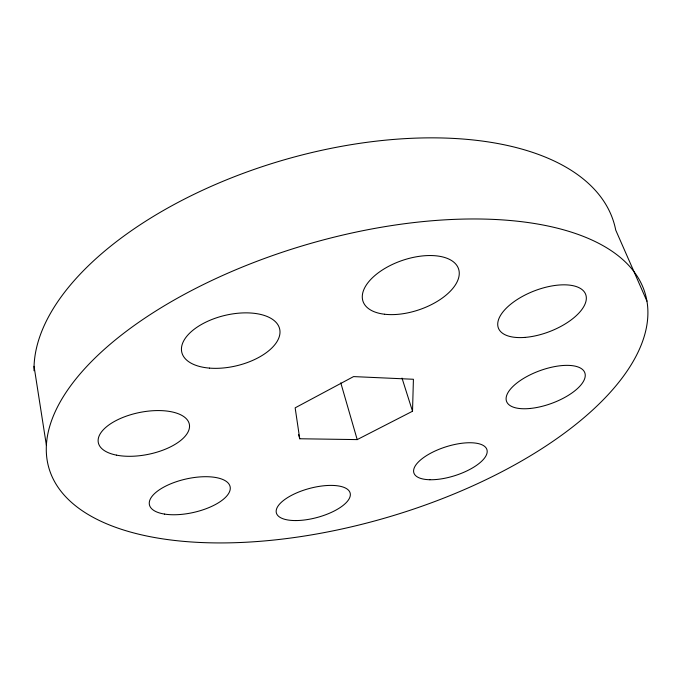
<?xml version="1.0" encoding="UTF-8"?>
<svg xmlns="http://www.w3.org/2000/svg" width="681" height="681" viewBox="0 0 681 681"><rect width="100%" height="100%" fill="white"/><g stroke="black" fill="none" stroke-linecap="round" stroke-linejoin="round"><path stroke-width="1.02" d="M412.516 411.239L413.418 379.266L353.567 376.593L295.154 407.842L299.734 438.76L357.202 439.603L412.516 411.239L402.003 378.083M646.95 301.181A310.638 142.235 -16.3 0 0 176.439 298.738A310.638 142.235 -16.3 0 0 217.894 542.927A310.638 142.235 -16.3 0 0 646.95 301.181L615.726 230.093A300.5 153.344 -16.3 0 0 309.37 153.148A300.5 153.344 -16.3 0 0 34.016 370.745M340.781 382.858L357.202 439.603M298.644 434.657L299.734 438.76M34.05 366.31L46.393 445.34M164.606 514.095A41.345 17.136 -12.7 0 0 229.837 490.89A41.345 17.136 -12.7 0 0 174.813 482.242A41.345 17.136 -12.7 0 0 164.606 514.095M429.898 479.739A38.34 15.093 -17.7 0 0 487.111 452.533A38.34 15.093 -17.7 0 0 434.146 451.452A38.34 15.093 -17.7 0 0 429.898 479.739M209.561 368.115A50.3 25.852 -13.5 0 0 279.84 329.927A50.3 25.852 -13.5 0 0 202.759 323.739A50.3 25.852 -13.5 0 0 209.561 368.115M530.295 408.455A41.669 17.374 -20.1 0 0 584.953 373.197A41.669 17.374 -20.1 0 0 521.774 379.547A41.669 17.374 -20.1 0 0 530.295 408.455M116.485 455.138A46.419 21.366 -11.4 0 0 189.224 428.817A46.419 21.366 -11.4 0 0 125.832 416.321A46.419 21.366 -11.4 0 0 116.485 455.138M295.69 520.565A38.213 15.016 -15.1 0 0 350.332 494.159A38.213 15.016 -15.1 0 0 293.715 494.244A38.213 15.016 -15.1 0 0 295.69 520.565M384.586 314.239A50.445 26.057 -18.8 0 0 459.207 274.664A50.445 26.057 -18.8 0 0 388.502 266.39A50.445 26.057 -18.8 0 0 384.586 314.239M524.779 337.418A46.776 21.724 -21.2 0 0 586.009 295.46A46.776 21.724 -21.2 0 0 515.287 300.806A46.776 21.724 -21.2 0 0 524.779 337.418"/></g></svg>
